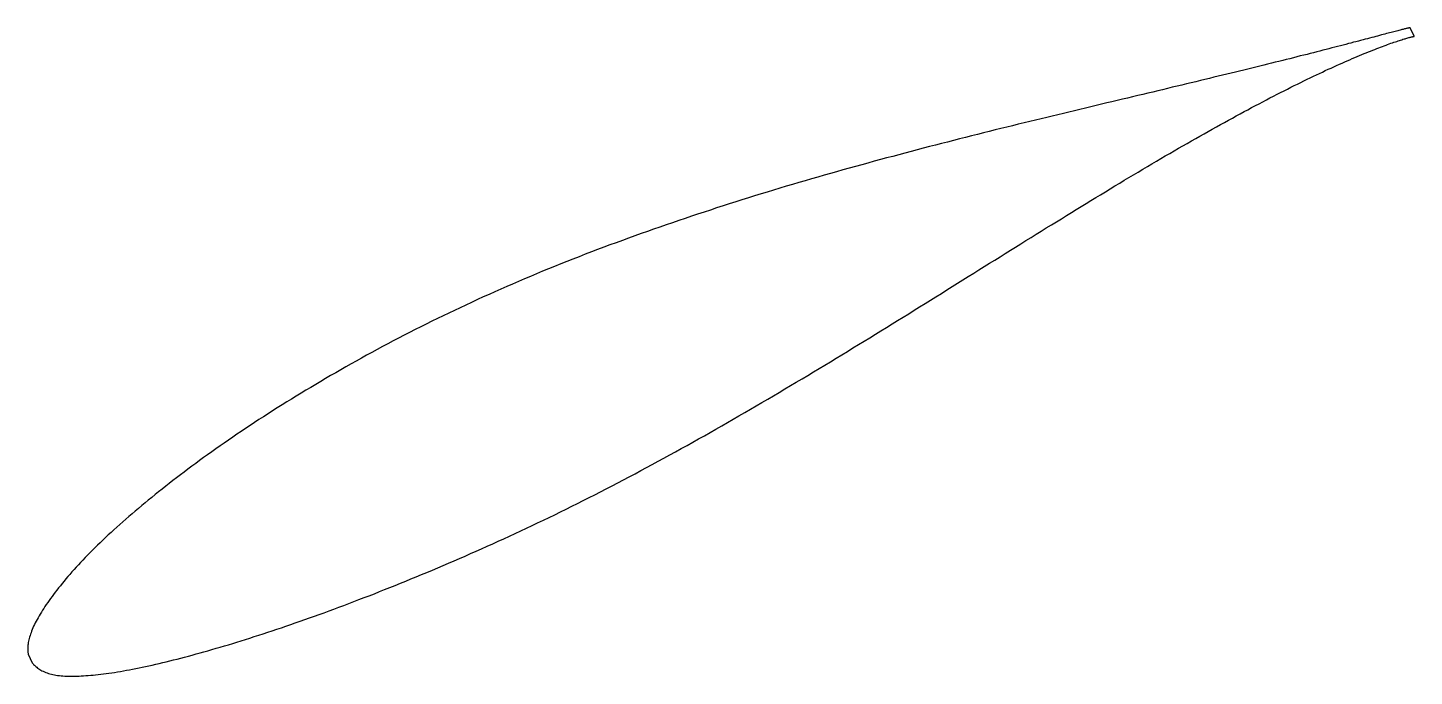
# Model space of a CAD drawing. Header units: metres. Extents: x -45 to 90, y -22 to 41.
import ezdxf

# ---------------------------------------------------------------- set-up
doc = ezdxf.new("R2010")
doc.units = ezdxf.units.M

msp = doc.modelspace()

# ---------------------------------------------------------------- linework, layer by layer
msp.add_lwpolyline([(89.62, 41.3), (89.62, 41.3), (89.61, 41.3), (89.59, 41.3), (89.57, 41.3), (89.55, 41.29), (89.52, 41.29), (89.48, 41.28), (89.44, 41.27), (89.39, 41.26), (89.34, 41.25), (89.28, 41.23), (89.22, 41.22), (89.15, 41.2), (89.07, 41.18), (88.99, 41.16), (88.91, 41.14), (88.81, 41.12), (88.72, 41.1), (88.62, 41.07), (88.51, 41.04), (88.4, 41.01), (88.28, 40.98), (88.16, 40.95), (88.03, 40.92), (87.89, 40.88), (87.75, 40.85), (87.61, 40.81), (87.46, 40.77), (87.3, 40.73), (87.14, 40.69), (86.98, 40.64), (86.81, 40.6), (86.63, 40.55), (86.45, 40.5), (86.26, 40.46), (86.07, 40.4), (85.87, 40.35), (85.67, 40.3), (85.46, 40.24), (85.25, 40.19), (85.03, 40.13), (84.8, 40.07), (84.58, 40.01), (84.34, 39.95), (84.1, 39.89), (83.86, 39.82), (83.61, 39.76), (83.36, 39.69), (83.1, 39.62), (82.83, 39.56), (82.56, 39.49), (82.29, 39.41), (82.01, 39.34), (81.72, 39.27), (81.44, 39.19), (81.14, 39.12), (80.84, 39.04), (80.54, 38.96), (80.23, 38.88), (79.91, 38.8), (79.6, 38.72), (79.27, 38.64), (78.94, 38.56), (78.61, 38.47), (78.27, 38.39), (77.93, 38.3), (77.58, 38.21), (77.23, 38.13), (76.87, 38.04), (76.51, 37.95), (76.14, 37.86), (75.77, 37.76), (75.4, 37.67), (75.02, 37.58), (74.63, 37.48), (74.25, 37.39), (73.85, 37.29), (73.45, 37.19), (73.05, 37.1), (72.65, 37), (72.23, 36.9), (71.82, 36.79), (71.4, 36.69), (70.98, 36.59), (70.55, 36.49), (70.12, 36.38), (69.68, 36.28), (69.24, 36.17), (68.8, 36.06), (68.35, 35.96), (67.9, 35.85), (67.44, 35.74), (66.98, 35.63), (66.52, 35.52), (66.05, 35.4), (65.58, 35.29), (65.1, 35.18), (64.62, 35.06), (64.14, 34.95), (63.65, 34.83), (63.16, 34.72), (62.67, 34.6), (62.17, 34.48), (61.67, 34.36), (61.17, 34.24), (60.66, 34.12), (60.15, 34), (59.64, 33.88), (59.12, 33.75), (58.6, 33.63), (58.08, 33.5), (57.55, 33.38), (57.02, 33.25), (56.49, 33.12), (55.95, 32.99), (55.42, 32.86), (54.87, 32.73), (54.33, 32.6), (53.78, 32.47), (53.23, 32.34), (52.68, 32.2), (52.13, 32.07), (51.57, 31.93), (51.01, 31.79), (50.45, 31.65), (49.88, 31.52), (49.32, 31.38), (48.75, 31.23), (48.18, 31.09), (47.6, 30.95), (47.03, 30.8), (46.45, 30.66), (45.87, 30.51), (45.29, 30.36), (44.7, 30.21), (44.12, 30.06), (43.53, 29.91), (42.94, 29.76), (42.35, 29.61), (41.76, 29.45), (41.17, 29.3), (40.57, 29.14), (39.97, 28.98), (39.38, 28.82), (38.78, 28.66), (38.18, 28.5), (37.57, 28.34), (36.97, 28.17), (36.37, 28.01), (35.76, 27.84), (35.16, 27.67), (34.55, 27.5), (33.94, 27.33), (33.33, 27.16), (32.72, 26.98), (32.11, 26.81), (31.5, 26.63), (30.89, 26.45), (30.28, 26.27), (29.66, 26.09), (29.05, 25.91), (28.44, 25.73), (27.82, 25.54), (27.21, 25.35), (26.6, 25.17), (25.98, 24.98), (25.37, 24.79), (24.75, 24.59), (24.14, 24.4), (23.52, 24.21), (22.91, 24.01), (22.29, 23.81), (21.68, 23.61), (21.07, 23.41), (20.45, 23.21), (19.84, 23), (19.23, 22.8), (18.62, 22.59), (18, 22.38), (17.39, 22.18), (16.78, 21.96), (16.17, 21.75), (15.57, 21.54), (14.96, 21.32), (14.35, 21.1), (13.75, 20.88), (13.14, 20.66), (12.54, 20.44), (11.93, 20.22), (11.33, 19.99), (10.73, 19.77), (10.14, 19.54), (9.54, 19.31), (8.94, 19.08), (8.35, 18.85), (7.75, 18.61), (7.16, 18.38), (6.57, 18.14), (5.98, 17.9), (5.4, 17.66), (4.81, 17.42), (4.23, 17.17), (3.65, 16.93), (3.07, 16.68), (2.49, 16.43), (1.92, 16.18), (1.35, 15.93), (0.77, 15.68), (0.21, 15.42), (-0.36, 15.17), (-0.92, 14.91), (-1.49, 14.65), (-2.05, 14.39), (-2.6, 14.13), (-3.16, 13.87), (-3.71, 13.61), (-4.26, 13.34), (-4.81, 13.08), (-5.35, 12.81), (-5.9, 12.54), (-6.43, 12.27), (-6.97, 12), (-7.51, 11.73), (-8.04, 11.45), (-8.57, 11.18), (-9.09, 10.9), (-9.61, 10.63), (-10.13, 10.35), (-10.65, 10.07), (-11.17, 9.79), (-11.68, 9.51), (-12.19, 9.23), (-12.69, 8.95), (-13.19, 8.67), (-13.69, 8.39), (-14.19, 8.11), (-14.68, 7.82), (-15.17, 7.54), (-15.66, 7.26), (-16.14, 6.97), (-16.62, 6.69), (-17.1, 6.4), (-17.57, 6.12), (-18.04, 5.83), (-18.51, 5.55), (-18.98, 5.26), (-19.44, 4.98), (-19.89, 4.69), (-20.35, 4.41), (-20.8, 4.12), (-21.24, 3.84), (-21.69, 3.55), (-22.13, 3.27), (-22.56, 2.98), (-22.99, 2.69), (-23.42, 2.41), (-23.85, 2.13), (-24.27, 1.84), (-24.68, 1.56), (-25.1, 1.27), (-25.51, 0.99), (-25.91, 0.71), (-26.32, 0.42), (-26.71, 0.14), (-27.11, -0.14), (-27.5, -0.42), (-27.89, -0.7), (-28.27, -0.98), (-28.65, -1.26), (-29.02, -1.54), (-29.39, -1.82), (-29.76, -2.1), (-30.12, -2.37), (-30.48, -2.65), (-30.83, -2.92), (-31.18, -3.2), (-31.53, -3.47), (-31.87, -3.74), (-32.21, -4.01), (-32.54, -4.28), (-32.87, -4.55), (-33.19, -4.82), (-33.51, -5.08), (-33.83, -5.35), (-34.14, -5.61), (-34.45, -5.88), (-34.75, -6.14), (-35.05, -6.4), (-35.35, -6.66), (-35.64, -6.91), (-35.92, -7.17), (-36.2, -7.43), (-36.48, -7.68), (-36.75, -7.93), (-37.02, -8.18), (-37.28, -8.43), (-37.54, -8.68), (-37.8, -8.92), (-38.05, -9.17), (-38.29, -9.41), (-38.53, -9.65), (-38.77, -9.89), (-39, -10.13), (-39.22, -10.37), (-39.45, -10.6), (-39.66, -10.83), (-39.88, -11.06), (-40.08, -11.29), (-40.29, -11.52), (-40.48, -11.75), (-40.68, -11.97), (-40.87, -12.19), (-41.05, -12.41), (-41.23, -12.63), (-41.4, -12.85), (-41.57, -13.06), (-41.74, -13.27), (-41.9, -13.48), (-42.06, -13.69), (-42.21, -13.89), (-42.36, -14.09), (-42.5, -14.29), (-42.63, -14.49), (-42.77, -14.68), (-42.9, -14.87), (-43.02, -15.06), (-43.14, -15.24), (-43.25, -15.42), (-43.36, -15.6), (-43.47, -15.78), (-43.57, -15.96), (-43.66, -16.13), (-43.75, -16.3), (-43.84, -16.46), (-43.92, -16.63), (-44, -16.79), (-44.07, -16.95), (-44.14, -17.1), (-44.2, -17.25), (-44.25, -17.41), (-44.31, -17.55), (-44.35, -17.7), (-44.4, -17.84), (-44.43, -17.98), (-44.47, -18.12), (-44.49, -18.25), (-44.52, -18.38), (-44.54, -18.51), (-44.55, -18.63), (-44.56, -18.75), (-44.57, -18.86), (-44.57, -18.97), (-44.57, -19.07), (-44.57, -19.17), (-44.56, -19.26), (-44.55, -19.34), (-44.54, -19.4), (-44.54, -19.45), (-44.53, -19.49), (-44.14, -20.34), (-44.14, -20.35), (-44.12, -20.37), (-44.09, -20.39), (-44.05, -20.43), (-44, -20.49), (-43.93, -20.55), (-43.86, -20.62), (-43.78, -20.7), (-43.7, -20.77), (-43.61, -20.84), (-43.51, -20.91), (-43.41, -20.98), (-43.3, -21.04), (-43.19, -21.1), (-43.07, -21.16), (-42.95, -21.22), (-42.83, -21.27), (-42.7, -21.32), (-42.57, -21.36), (-42.43, -21.4), (-42.28, -21.44), (-42.14, -21.48), (-41.98, -21.51), (-41.83, -21.54), (-41.67, -21.56), (-41.5, -21.58), (-41.33, -21.6), (-41.16, -21.61), (-40.98, -21.62), (-40.79, -21.63), (-40.6, -21.64), (-40.41, -21.64), (-40.21, -21.64), (-40.01, -21.64), (-39.8, -21.63), (-39.59, -21.62), (-39.38, -21.61), (-39.16, -21.6), (-38.93, -21.58), (-38.7, -21.57), (-38.46, -21.55), (-38.22, -21.52), (-37.98, -21.5), (-37.73, -21.47), (-37.48, -21.44), (-37.22, -21.41), (-36.95, -21.37), (-36.69, -21.34), (-36.41, -21.3), (-36.14, -21.26), (-35.86, -21.21), (-35.57, -21.17), (-35.28, -21.12), (-34.99, -21.06), (-34.69, -21.01), (-34.39, -20.95), (-34.08, -20.89), (-33.77, -20.83), (-33.45, -20.77), (-33.13, -20.7), (-32.81, -20.63), (-32.48, -20.55), (-32.15, -20.48), (-31.81, -20.4), (-31.47, -20.32), (-31.13, -20.24), (-30.78, -20.15), (-30.43, -20.06), (-30.07, -19.97), (-29.71, -19.88), (-29.35, -19.78), (-28.98, -19.69), (-28.61, -19.59), (-28.23, -19.48), (-27.85, -19.38), (-27.47, -19.27), (-27.08, -19.16), (-26.69, -19.05), (-26.29, -18.93), (-25.9, -18.82), (-25.49, -18.7), (-25.09, -18.58), (-24.68, -18.45), (-24.27, -18.32), (-23.85, -18.19), (-23.43, -18.06), (-23.01, -17.93), (-22.58, -17.79), (-22.15, -17.65), (-21.72, -17.51), (-21.28, -17.37), (-20.84, -17.23), (-20.4, -17.08), (-19.95, -16.93), (-19.51, -16.77), (-19.05, -16.62), (-18.6, -16.46), (-18.14, -16.3), (-17.68, -16.14), (-17.21, -15.98), (-16.75, -15.81), (-16.28, -15.64), (-15.8, -15.47), (-15.33, -15.29), (-14.85, -15.12), (-14.37, -14.94), (-13.89, -14.76), (-13.4, -14.58), (-12.91, -14.39), (-12.42, -14.2), (-11.93, -14.01), (-11.43, -13.82), (-10.93, -13.63), (-10.43, -13.43), (-9.93, -13.23), (-9.42, -13.03), (-8.91, -12.83), (-8.4, -12.62), (-7.89, -12.41), (-7.38, -12.2), (-6.86, -11.99), (-6.34, -11.77), (-5.82, -11.56), (-5.3, -11.34), (-4.78, -11.12), (-4.25, -10.9), (-3.72, -10.67), (-3.19, -10.44), (-2.66, -10.21), (-2.13, -9.98), (-1.59, -9.74), (-1.06, -9.51), (-0.52, -9.27), (0.02, -9.03), (0.56, -8.78), (1.1, -8.54), (1.64, -8.29), (2.19, -8.04), (2.73, -7.79), (3.28, -7.53), (3.83, -7.28), (4.38, -7.02), (4.92, -6.75), (5.48, -6.49), (6.03, -6.22), (6.58, -5.96), (7.13, -5.68), (7.69, -5.41), (8.24, -5.14), (8.79, -4.86), (9.35, -4.58), (9.91, -4.3), (10.46, -4.02), (11.02, -3.73), (11.58, -3.44), (12.14, -3.15), (12.7, -2.86), (13.25, -2.57), (13.81, -2.28), (14.37, -1.98), (14.93, -1.68), (15.49, -1.38), (16.05, -1.08), (16.61, -0.77), (17.18, -0.47), (17.74, -0.16), (18.3, 0.15), (18.86, 0.46), (19.42, 0.77), (19.98, 1.08), (20.54, 1.4), (21.1, 1.71), (21.66, 2.03), (22.22, 2.35), (22.78, 2.66), (23.34, 2.99), (23.9, 3.31), (24.46, 3.63), (25.02, 3.95), (25.57, 4.28), (26.13, 4.6), (26.69, 4.93), (27.25, 5.26), (27.8, 5.58), (28.36, 5.91), (28.92, 6.24), (29.47, 6.57), (30.02, 6.9), (30.58, 7.23), (31.13, 7.56), (31.68, 7.89), (32.23, 8.22), (32.78, 8.56), (33.33, 8.89), (33.88, 9.22), (34.43, 9.55), (34.98, 9.89), (35.52, 10.22), (36.07, 10.55), (36.61, 10.89), (37.16, 11.22), (37.7, 11.55), (38.24, 11.88), (38.78, 12.22), (39.32, 12.55), (39.86, 12.88), (40.39, 13.21), (40.93, 13.54), (41.46, 13.88), (41.99, 14.21), (42.52, 14.54), (43.05, 14.86), (43.58, 15.19), (44.11, 15.52), (44.63, 15.85), (45.16, 16.18), (45.68, 16.5), (46.2, 16.83), (46.72, 17.15), (47.24, 17.47), (47.75, 17.8), (48.27, 18.12), (48.78, 18.44), (49.29, 18.75), (49.8, 19.07), (50.3, 19.39), (50.81, 19.7), (51.31, 20.02), (51.81, 20.33), (52.31, 20.64), (52.81, 20.95), (53.31, 21.26), (53.8, 21.56), (54.29, 21.87), (54.78, 22.17), (55.27, 22.47), (55.76, 22.77), (56.24, 23.07), (56.72, 23.37), (57.2, 23.66), (57.68, 23.95), (58.15, 24.24), (58.62, 24.53), (59.09, 24.82), (59.56, 25.1), (60.03, 25.39), (60.49, 25.67), (60.95, 25.95), (61.41, 26.22), (61.86, 26.5), (62.31, 26.77), (62.76, 27.04), (63.21, 27.3), (63.66, 27.57), (64.1, 27.83), (64.54, 28.09), (64.98, 28.35), (65.41, 28.6), (65.84, 28.86), (66.27, 29.11), (66.7, 29.35), (67.12, 29.6), (67.54, 29.84), (67.96, 30.08), (68.37, 30.32), (68.79, 30.55), (69.19, 30.78), (69.6, 31.01), (70, 31.24), (70.4, 31.46), (70.8, 31.68), (71.19, 31.9), (71.58, 32.12), (71.97, 32.33), (72.35, 32.54), (72.73, 32.75), (73.11, 32.95), (73.48, 33.16), (73.85, 33.35), (74.22, 33.55), (74.58, 33.74), (74.94, 33.93), (75.3, 34.12), (75.65, 34.31), (76, 34.49), (76.35, 34.67), (76.69, 34.84), (77.03, 35.02), (77.36, 35.19), (77.7, 35.35), (78.02, 35.52), (78.35, 35.68), (78.67, 35.84), (78.98, 36), (79.3, 36.15), (79.6, 36.3), (79.91, 36.44), (80.21, 36.59), (80.51, 36.73), (80.8, 36.87), (81.09, 37), (81.37, 37.14), (81.65, 37.27), (81.93, 37.39), (82.2, 37.52), (82.47, 37.64), (82.73, 37.76), (82.99, 37.87), (83.25, 37.99), (83.5, 38.1), (83.75, 38.2), (83.99, 38.31), (84.23, 38.41), (84.46, 38.51), (84.69, 38.6), (84.92, 38.7), (85.14, 38.79), (85.35, 38.88), (85.56, 38.96), (85.77, 39.04), (85.97, 39.12), (86.17, 39.2), (86.36, 39.28), (86.55, 39.35), (86.73, 39.42), (86.91, 39.49), (87.09, 39.55), (87.26, 39.61), (87.42, 39.67), (87.58, 39.73), (87.73, 39.79), (87.88, 39.84), (88.03, 39.89), (88.17, 39.94), (88.3, 39.98), (88.43, 40.03), (88.56, 40.07), (88.68, 40.11), (88.79, 40.14), (88.9, 40.18), (89.01, 40.21), (89.11, 40.24), (89.2, 40.27), (89.29, 40.29), (89.38, 40.32), (89.46, 40.34), (89.53, 40.36), (89.6, 40.38), (89.66, 40.39), (89.72, 40.41), (89.77, 40.42), (89.82, 40.43), (89.86, 40.44), (89.9, 40.45), (89.93, 40.45), (89.96, 40.46), (89.98, 40.46), (89.99, 40.46), (90, 40.47), (90, 40.47)], close=True)

doc.saveas('drawing.dxf')
